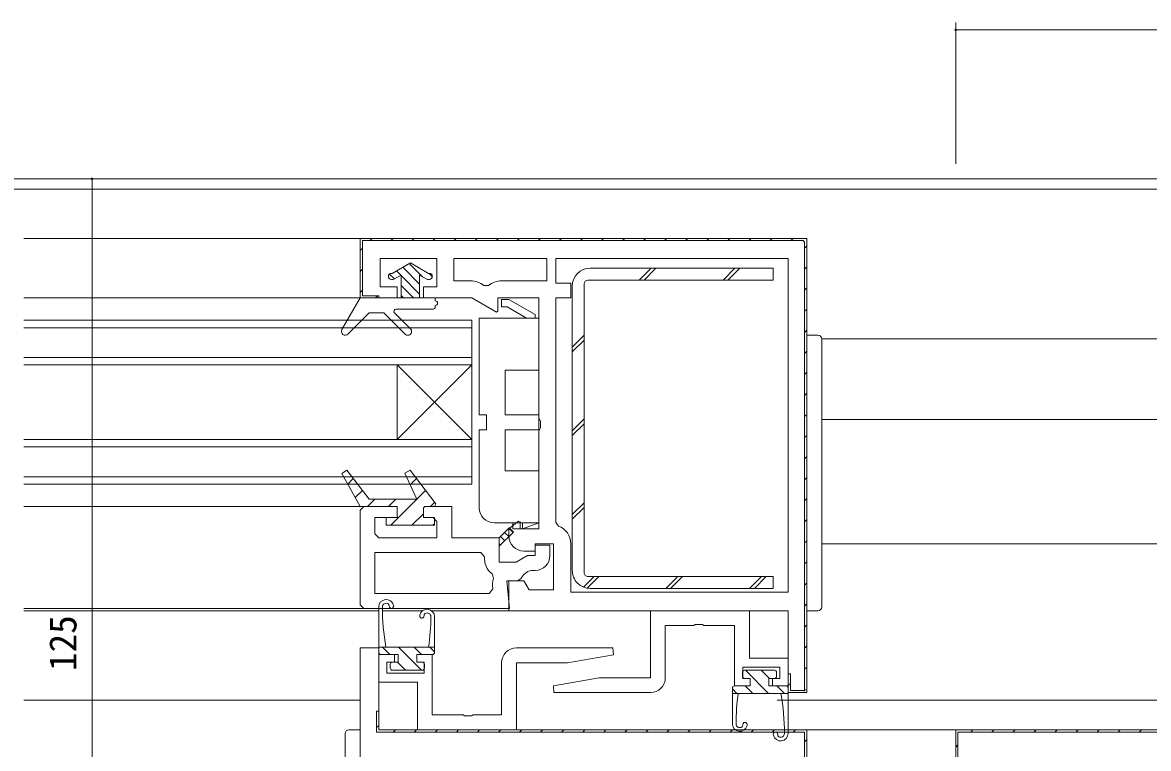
# Model space of a CAD drawing. Units: millimetres, scale not verified. Extents: x -594 to 539, y -420 to 386.
# Drawn here: x 58.9 to 210.1, y -143.5 to -46 of the extents above; entities that cross this region are included whole.
import ezdxf
from ezdxf.enums import TextEntityAlignment as Align

# ---------------------------------------------------------------- set-up
doc = ezdxf.new("R2010")
doc.units = ezdxf.units.MM
doc.header["$LTSCALE"] = 2
for name, color, linetype, lineweight in [('0-3_YKK_12', 2, 'Continuous', 9), ('0-4_YKK_D', 6, 'Continuous', 9), ('0-6_YKK_13', 4, 'Continuous', 9), ('0-7_YKK_11', 7, 'Continuous', 9)]:
    doc.layers.add(name, color=color, linetype=linetype, lineweight=lineweight)
doc.styles.add('ＭＳ ゴシック', font='')
doc.styles.get('ＭＳ ゴシック').set_extended_font_data('MS Gothic')

msp = doc.modelspace()

# ---------------------------------------------------------------- linework, layer by layer
at = {"layer": '0-3_YKK_12'}
for p, q in [((-177.757, -66.998), (296.243, -66.998)), ((295.743, -68.398), (-177.257, -68.398)), ((104.743, -74.998), (59.052, -74.998)), ((104.743, -82.998), (59.052, -82.998)), ((119.243, -85.998), (59.052, -85.998)), ((119.243, -85.998), (119.243, -90.998)), ((119.243, -86.998), (59.052, -86.998)), ((266.159, -88.498), (166.243, -88.498)), ((59.052, -90.998), (119.243, -90.998)), ((59.052, -91.998), (119.243, -91.998)), ((119.243, -101.998), (109.243, -91.998)), ((119.243, -91.998), (109.243, -101.998)), ((109.243, -91.998), (109.243, -101.998)), ((119.243, -90.998), (119.243, -102.998)), ((266.242, -99.298), (166.243, -99.298)), ((119.243, -101.998), (59.052, -101.998)), ((119.243, -101.998), (119.243, -107.998)), ((119.243, -102.998), (59.052, -102.998)), ((59.052, -106.998), (119.243, -106.998)), ((59.052, -107.998), (119.243, -107.998)), ((104.419, -110.998), (59.052, -110.998)), ((264.743, -115.998), (166.243, -115.998)), ((104.743, -124.698), (59.052, -124.698)), ((106.743, -124.998), (59.052, -124.998)), ((112.643, -124.998), (107.245, -124.998)), ((124.743, -124.998), (113.843, -124.998)), ((104.243, -136.998), (59.052, -136.998)), ((264.332, -136.998), (160.257, -136.998)), ((184.743, -140.997), (163.759, -140.998))]:
    msp.add_line(p, q, dxfattribs=at)
at = {"layer": '0-4_YKK_D'}
for p, q in [((184.243, -64.998), (184.243, -45.998)), ((184.243, -46.998), (274.243, -46.998)), ((51.229, -66.998), (69.243, -66.998)), ((68.243, -66.998), (68.243, -191.998))]:
    msp.add_line(p, q, dxfattribs=at)
for centre, start, end in [((184.243, -46.998), 0, 180), ((184.243, -46.998), 180, 0), ((68.243, -66.998), 90, 270), ((68.243, -66.998), 270, 90)]:
    msp.add_arc(centre, 0.106, start, end, dxfattribs=at)
at = {"layer": '0-6_YKK_13'}
for p, q in [((110.993, -78.297), (108.568, -79.697)), ((110.849, -78.38), (112.643, -80.173)), ((110.993, -78.297), (113.418, -79.697)), ((108.204, -79.776), (108.873, -80.445)), ((108.568, -79.697), (108.443, -79.697)), ((109.743, -79.942), (108.875, -80.443)), ((109.141, -79.366), (109.727, -79.951)), ((109.743, -79.942), (109.743, -82.997)), ((109.743, -79.967), (112.243, -82.467)), ((109.995, -78.873), (112.243, -81.12)), ((112.243, -79.942), (113.111, -80.443)), ((112.243, -79.942), (112.243, -82.997)), ((113.543, -79.697), (113.418, -79.697)), ((113.514, -79.697), (113.942, -80.125)), ((141.749, -80.598), (143.349, -78.998)), ((142.386, -80.598), (143.986, -78.998)), ((152.992, -80.598), (154.592, -78.998)), ((153.629, -80.598), (155.229, -78.998)), ((108.675, -80.497), (108.443, -80.497)), ((109.743, -81.314), (111.425, -82.997)), ((113.543, -80.497), (113.311, -80.497)), ((132.743, -119.598), (132.743, -81.398)), ((134.343, -119.898), (134.343, -81.098)), ((101.809, -87.248), (104.243, -82.997)), ((114.343, -82.997), (104.243, -82.997)), ((109.743, -82.661), (110.078, -82.997)), ((114.343, -82.997), (114.343, -83.397)), ((114.043, -84.497), (109.081, -84.497)), ((114.343, -83.997), (114.343, -84.197)), ((105.443, -84.997), (102.597, -87.85)), ((107.443, -84.997), (105.443, -84.997)), ((107.443, -84.997), (110.296, -87.85)), ((111.004, -87.143), (108.869, -85.009)), ((128.243, -85.697), (120.243, -85.697)), ((120.243, -98.697), (120.243, -85.697)), ((127.743, -85.218), (127.743, -85.697)), ((128.243, -85.697), (128.243, -92.697)), ((132.743, -89.604), (134.343, -88.004)), ((132.743, -90.241), (134.343, -88.641)), ((165.743, -87.998), (165.243, -87.998)), ((166.243, -124.498), (166.243, -88.498)), ((128.243, -92.697), (123.743, -92.697)), ((123.743, -92.697), (123.743, -98.697)), ((120.243, -98.697), (121.243, -98.697)), ((121.243, -98.697), (121.243, -100.697)), ((123.743, -98.697), (128.243, -98.697)), ((128.243, -98.697), (128.243, -100.697)), ((132.743, -100.847), (134.343, -99.247)), ((121.243, -100.697), (120.243, -100.697)), ((120.243, -111.197), (120.243, -100.697)), ((128.243, -100.697), (123.743, -100.697)), ((123.743, -100.697), (123.743, -106.197)), ((123.743, -100.697), (123.743, -106.197)), ((132.743, -101.484), (134.343, -99.884)), ((123.743, -106.197), (128.243, -106.197)), ((128.243, -106.197), (128.243, -113.197)), ((132.743, -112.09), (134.343, -110.49)), ((132.743, -112.727), (134.343, -111.127)), ((122.243, -113.197), (128.243, -113.197)), ((124.743, -113.997), (124.743, -113.197)), ((128.243, -113.197), (126.043, -113.997)), ((126.043, -113.197), (126.043, -113.997)), ((126.043, -113.997), (124.743, -113.997)), ((134.25, -121.826), (135.678, -120.398)), ((134.748, -121.966), (136.315, -120.398)), ((134.843, -120.398), (159.743, -120.398)), ((145.321, -121.998), (146.921, -120.398)), ((145.958, -121.998), (147.558, -120.398)), ((156.564, -121.998), (158.164, -120.398)), ((157.201, -121.998), (158.801, -120.398)), ((106.743, -124.498), (106.743, -130.598)), ((164.243, -124.998), (165.243, -124.998)), ((165.243, -124.998), (165.743, -124.998)), ((114.243, -130.598), (114.243, -125.798)), ((114.243, -129.898), (106.743, -129.898)), ((108.257, -130.893), (107.257, -129.893)), ((112.478, -132.993), (109.378, -129.893)), ((112.5, -130.893), (111.5, -129.893)), ((114.243, -130.515), (113.621, -129.893)), ((107.043, -130.898), (109.343, -130.898)), ((109.343, -131.898), (109.343, -130.898)), ((111.843, -130.898), (111.843, -131.898)), ((111.843, -130.898), (113.943, -130.898)), ((108.293, -132.698), (108.293, -132.198)), ((108.593, -131.898), (109.343, -131.898)), ((112.593, -132.998), (108.593, -132.998)), ((110.357, -132.993), (109.257, -131.893)), ((111.843, -131.898), (112.593, -131.898)), ((112.893, -132.198), (112.893, -132.698)), ((155.893, -133.004), (159.893, -133.004)), ((156.007, -133.004), (159.107, -136.104)), ((158.129, -133.004), (159.229, -134.104)), ((155.593, -133.804), (155.593, -133.304)), ((156.643, -134.104), (155.893, -134.104)), ((156.643, -135.104), (156.643, -134.104)), ((159.143, -134.104), (159.143, -135.104)), ((159.893, -134.104), (159.143, -134.104)), ((160.193, -133.304), (160.193, -133.804)), ((154.243, -135.404), (154.243, -140.204)), ((154.243, -135.482), (154.865, -136.104)), ((154.243, -136.104), (161.743, -136.104)), ((156.643, -135.104), (154.543, -135.104)), ((155.986, -135.104), (156.986, -136.104)), ((161.443, -135.104), (159.143, -135.104)), ((160.229, -135.104), (161.229, -136.104)), ((161.743, -141.504), (161.743, -135.404)), ((102.243, -177.498), (102.243, -141.498)), ((102.743, -140.998), (103.243, -140.998))]:
    msp.add_line(p, q, dxfattribs=at)
for points in [[(135.143, -78.998), (159.743, -78.998), (159.743, -80.598), (134.843, -80.598)], [(123.243, -83.197), (124.243, -83.197), (127.743, -85.218)], [(126.573, -85.697), (123.975, -84.197), (123.243, -84.197), (123.243, -83.197)], [(165.243, -87.998), (164.243, -87.998), (164.243, -124.998)], [(159.743, -120.398), (159.743, -121.998), (135.143, -121.998)], [(103.243, -140.998), (104.243, -140.998), (104.243, -177.998)]]:
    msp.add_lwpolyline(points, dxfattribs=at)
for centre, radius, start, end in [((108.443, -80.097), 0.4, 90, 270), ((113.543, -80.097), 0.4, 270, 90), ((135.143, -81.398), 2.4, 90, 179.99998), ((108.675, -80.097), 0.4, 270, 299.99998), ((113.311, -80.097), 0.4, 239.99998, 270), ((134.843, -81.098), 0.5, 90, 179.99998), ((109.081, -84.797), 0.3, 90, 224.99997), ((114.043, -84.197), 0.3, 270, 0), ((114.343, -83.697), 0.3, 270, 90), ((102.243, -87.497), 0.5, 150.20996, 315.07144), ((110.65, -87.497), 0.5, 225, 45.00015), ((165.743, -88.498), 0.5, 0, 90), ((122.243, -111.197), 2, 180, 270), ((135.143, -119.598), 2.4, 179.99998, 270), ((134.843, -119.898), 0.5, 179.99998, 270), ((107.743, -124.498), 1, 12.55408, 180), ((107.743, -124.498), 0.5, 58.60649, 180), ((137.243, -124.632), 30, 179.75, 190.10971), ((107.847, -124.328), 0.3, 353.2308, 58.60649), ((108.443, -124.398), 0.3, 173.2308, 23.02939), ((113.243, -125.798), 1, 0, 167.44591), ((113.139, -125.628), 0.3, 121.39349, 186.76918), ((113.243, -125.798), 0.5, 0, 121.39349), ((165.743, -124.498), 0.5, 270, 0), ((112.543, -125.698), 0.3, 156.9706, 6.76918), ((83.743, -125.714), 30, 351.98158, 359.83817), ((107.043, -130.598), 0.3, 180, 270), ((113.943, -130.598), 0.3, 270, 0), ((108.593, -132.198), 0.3, 90, 180), ((108.593, -132.698), 0.3, 180, 270), ((112.593, -132.198), 0.3, 0, 90), ((112.593, -132.698), 0.3, 270, 0), ((155.893, -133.304), 0.3, 90, 180), ((159.893, -133.304), 0.3, 0, 90), ((155.893, -133.804), 0.3, 180, 270), ((159.893, -133.804), 0.3, 270, 0), ((154.543, -135.404), 0.3, 90, 180), ((184.743, -140.288), 30, 171.98158, 179.83817), ((131.243, -141.37), 30, 359.75, 10.10971), ((161.443, -135.404), 0.3, 0, 90), ((155.243, -140.204), 1, 180, 347.44591), ((155.243, -140.204), 0.5, 180, 301.39349), ((155.347, -140.374), 0.3, 301.39349, 6.76918), ((155.943, -140.304), 0.3, 336.9706, 186.76918), ((102.743, -141.498), 0.5, 90, 180), ((160.043, -141.604), 0.3, 353.2308, 203.02939), ((160.743, -141.504), 1, 192.55408, 0), ((160.639, -141.674), 0.3, 173.2308, 238.60649), ((160.743, -141.504), 0.5, 238.60649, 0)]:
    msp.add_arc(centre, radius, start, end, dxfattribs=at)
at = {"layer": '0-7_YKK_11'}
for p, q in [((163.743, -75.298), (104.543, -75.298)), ((105.546, -75.298), (105.846, -74.998)), ((108.374, -75.298), (108.674, -74.998)), ((111.203, -75.298), (111.503, -74.998)), ((114.031, -75.298), (114.331, -74.998)), ((116.86, -75.298), (117.16, -74.998)), ((119.688, -75.298), (119.988, -74.998)), ((122.516, -75.298), (122.816, -74.998)), ((125.345, -75.298), (125.645, -74.998)), ((128.173, -75.298), (128.473, -74.998)), ((131.002, -75.298), (131.302, -74.998)), ((133.83, -75.298), (134.13, -74.998)), ((136.659, -75.298), (136.959, -74.998)), ((139.487, -75.298), (139.787, -74.998)), ((142.315, -75.298), (142.616, -74.998)), ((145.144, -75.298), (145.444, -74.998)), ((147.972, -75.298), (148.272, -74.998)), ((150.801, -75.298), (151.101, -74.998)), ((153.629, -75.298), (153.929, -74.998)), ((156.458, -75.298), (156.758, -74.998)), ((159.286, -75.298), (159.586, -74.998)), ((162.114, -75.298), (162.415, -74.998)), ((104.243, -76.601), (104.543, -76.301)), ((163.943, -76.298), (164.243, -75.998)), ((129.343, -77.698), (116.843, -77.698)), ((161.743, -77.698), (161.743, -122.498)), ((104.243, -79.43), (104.543, -79.13)), ((163.943, -79.127), (164.243, -78.827)), ((120.863, -81.316), (121.489, -81.316)), ((163.943, -81.955), (164.243, -81.655)), ((104.243, -82.258), (104.543, -81.958)), ((106.331, -82.998), (106.631, -82.698)), ((163.943, -84.784), (164.243, -84.484)), ((163.943, -87.612), (164.243, -87.312)), ((163.943, -90.441), (164.243, -90.141)), ((163.943, -93.269), (164.243, -92.969)), ((163.943, -96.097), (164.243, -95.797)), ((163.943, -98.926), (164.243, -98.626)), ((163.943, -101.754), (164.243, -101.454)), ((163.943, -104.583), (164.243, -104.283)), ((103.317, -107.252), (102.574, -107.996)), ((111.799, -107.256), (110.981, -108.074)), ((163.943, -107.411), (164.243, -107.111)), ((104.558, -108.841), (103.584, -109.814)), ((113.021, -108.862), (108.385, -113.498)), ((106.228, -109.998), (105.228, -110.998)), ((109.057, -109.998), (108.057, -110.998)), ((163.943, -110.24), (164.243, -109.939)), ((104.743, -110.998), (104.243, -111.498)), ((109.043, -110.998), (104.743, -110.998)), ((114.244, -110.468), (113.713, -110.998)), ((112.743, -111.969), (111.213, -113.498)), ((112.943, -112.498), (114.043, -112.498)), ((114.214, -113.326), (114.07, -113.47)), ((163.943, -113.068), (164.243, -112.768)), ((124.226, -115.047), (123.66, -114.481)), ((124.787, -114.486), (124.221, -113.92)), ((122.943, -116.33), (122.943, -115.198)), ((123.103, -116.169), (122.943, -116.009)), ((123.664, -115.608), (123.099, -115.043)), ((163.943, -115.896), (164.243, -115.596)), ((163.943, -118.725), (164.243, -118.425)), ((122.171, -120.618), (121.993, -120.035)), ((163.943, -121.553), (164.243, -121.253)), ((163.943, -124.382), (164.243, -124.082)), ((163.943, -127.21), (164.243, -126.91)), ((163.943, -130.039), (164.243, -129.738)), ((163.943, -132.867), (164.243, -132.567)), ((161.743, -135.498), (161.743, -133.498)), ((161.743, -135.067), (162.043, -134.767)), ((163.831, -135.807), (164.052, -135.587)), ((106.467, -140.691), (106.743, -140.415)), ((108.688, -141.298), (108.988, -140.998)), ((111.516, -141.298), (111.816, -140.998)), ((114.345, -141.298), (114.645, -140.998)), ((117.173, -141.298), (117.473, -140.998)), ((120.002, -141.298), (120.302, -140.998)), ((122.83, -141.298), (123.13, -140.998)), ((125.659, -141.298), (125.959, -140.998)), ((128.487, -141.298), (128.787, -140.998)), ((131.315, -141.298), (131.615, -140.998)), ((134.144, -141.298), (134.444, -140.998)), ((136.972, -141.298), (137.272, -140.998)), ((139.801, -141.298), (140.101, -140.998)), ((142.629, -141.298), (142.929, -140.998)), ((145.458, -141.298), (145.758, -140.998)), ((148.286, -141.298), (148.586, -140.998)), ((151.114, -141.298), (151.414, -140.998)), ((153.943, -141.298), (154.243, -140.998)), ((156.771, -141.298), (157.071, -140.998)), ((159.6, -141.298), (159.9, -140.998)), ((162.428, -141.298), (162.728, -140.998)), ((163.943, -148.498), (163.943, -141.298)), ((186.562, -140.997), (186.262, -141.297)), ((189.39, -140.997), (189.09, -141.297)), ((192.218, -140.997), (191.919, -141.297)), ((195.047, -140.997), (194.747, -141.297)), ((197.875, -140.997), (197.575, -141.297)), ((200.704, -140.997), (200.404, -141.297)), ((203.532, -140.997), (203.232, -141.297)), ((206.361, -140.997), (206.061, -141.297)), ((209.189, -140.997), (208.889, -141.297)), ((163.943, -142.612), (164.243, -142.312)), ((184.543, -143.016), (184.243, -143.316))]:
    msp.add_line(p, q, dxfattribs=at)
for points in [[(164.243, -135.998), (164.243, -74.998), (104.243, -74.998), (104.243, -82.998), (109.243, -82.998), (109.243, -81.498), (106.943, -81.498), (106.943, -77.698), (114.543, -77.698), (114.543, -81.498), (112.743, -81.498), (112.743, -82.998), (119.243, -82.998), (122.543, -84.904), (122.743, -84.788), (122.743, -82.998), (128.243, -82.998), (128.243, -99.132), (128.493, -99.565), (128.493, -100.431), (128.243, -100.864), (128.243, -113.998), (125.743, -113.998), (125.743, -113.072), (125.515, -112.963), (124.243, -113.998), (124.243, -114.998)], [(163.743, -75.298), (104.543, -75.298), (104.543, -82.698), (106.743, -82.698), (106.743, -82.998), (104.743, -82.998)], [(161.743, -133.498), (162.043, -133.498), (162.043, -135.698), (163.943, -135.698), (163.943, -75.498), (163.743, -75.298)], [(129.343, -77.698), (116.843, -77.698), (116.843, -80.698), (119.109, -80.698)], [(123.243, -80.698), (129.343, -80.698), (129.343, -77.698)], [(130.876, -113.641), (130.543, -113.17), (130.543, -82.998), (132.543, -82.998), (132.543, -80.998), (130.543, -80.998), (130.543, -77.698), (161.743, -77.698)], [(161.743, -77.698), (161.743, -122.498), (132.543, -122.498), (132.543, -115.998)], [(104.243, -111.498), (104.243, -124.198), (104.743, -124.698)], [(129.743, -117.598), (129.743, -116.198), (127.743, -116.198), (127.743, -117.598), (126.743, -117.598), (125.184, -118.498), (122.943, -118.498), (122.943, -116.33), (124.826, -114.447), (124.26, -113.881), (122.943, -115.198), (116.543, -115.198), (116.543, -110.998), (112.943, -110.998)], [(106.243, -114.698), (106.243, -112.498), (109.043, -112.498)], [(114.043, -112.498), (114.543, -112.998), (114.543, -115.198), (106.743, -115.198), (106.243, -114.698)], [(126.243, -116.998), (127.743, -116.998), (127.743, -115.998), (130.243, -115.998), (130.243, -122.198), (126.936, -122.198), (126.243, -120.998), (124.243, -120.998), (124.243, -124.998), (161.743, -124.998), (161.743, -135.998), (164.243, -135.998)], [(120.955, -117.748), (120.458, -117.198), (106.243, -117.198), (106.243, -122.698)], [(104.743, -124.698), (124.289, -124.698), (123.965, -120.998), (125.398, -120.998), (125.851, -120.709)], [(127.22, -119.603), (127.265, -119.598), (127.743, -119.598)], [(106.243, -122.698), (121.593, -122.698), (122.079, -122.082)], [(156.543, -124.998), (143.243, -124.998), (143.243, -133.998), (136.371, -133.998), (130.207, -135.085), (130.287, -135.998), (143.243, -135.998)], [(145.243, -133.998), (145.243, -126.998), (149.072, -126.998), (149.264, -126.856), (150.222, -126.856), (150.414, -126.998), (154.543, -126.998), (154.543, -135.098), (156.643, -135.098), (156.643, -134.098), (155.643, -134.098), (155.643, -132.598), (160.643, -132.598), (160.643, -134.098), (159.643, -134.098), (159.643, -135.098), (161.743, -135.098), (161.743, -131.398), (156.543, -131.398), (156.543, -124.998)], [(104.243, -190.998), (104.243, -129.998), (106.743, -129.998), (106.743, -140.998), (164.243, -140.998), (164.243, -148.998)], [(111.943, -140.998), (125.243, -140.998), (125.243, -131.998), (132.115, -131.998), (138.279, -130.912), (138.199, -129.998), (125.243, -129.998)], [(123.243, -131.998), (123.243, -138.998), (119.414, -138.998), (119.222, -139.141), (118.264, -139.141), (118.072, -138.998), (113.943, -138.998), (113.943, -130.898), (111.843, -130.898), (111.843, -131.898), (112.843, -131.898), (112.843, -133.398), (107.843, -133.398), (107.843, -131.898), (108.843, -131.898), (108.843, -130.898), (106.743, -130.898), (106.743, -134.598), (111.943, -134.598), (111.943, -140.998)], [(163.943, -148.498), (163.943, -141.298), (106.443, -141.298), (106.443, -138.498), (106.743, -138.498), (106.743, -140.498)], [(274.243, -140.997), (184.243, -140.997), (184.243, -148.997)], [(184.743, -148.997), (186.743, -148.997), (186.743, -148.697), (184.543, -148.697), (184.543, -141.297), (273.943, -141.297), (273.943, -150.197), (271.743, -150.197), (271.743, -150.497), (273.743, -150.497)]]:
    msp.add_lwpolyline(points, dxfattribs=at)
msp.add_lwpolyline([(112.943, -110.998), (114.225, -110.998), (114.397, -110.668), (110.95, -106.142), (110.266, -106.536), (111.877, -109.998), (105.462, -109.998), (102.439, -106.128), (101.778, -106.566), (104.243, -110.998), (109.243, -110.998), (109.243, -112.498), (107.743, -112.498), (107.743, -113.498), (114.243, -113.498), (114.243, -112.498), (112.743, -112.498), (112.743, -111.198)], close=True, dxfattribs=at)
for centre, radius, start, end in [((119.109, -83.498), 2.8, 51.21791, 90), ((123.243, -83.498), 2.8, 90, 128.78209), ((130.043, -115.998), 2.5, 0, 70.52876), ((126.243, -114.998), 2, 180, 269.99998), ((123.443, -117.998), 2.5, 174.2608, 234.54314), ((127.743, -117.598), 2, 270, 359.99998), ((124.51, -121.498), 2.5, 159.38327, 193.49339), ((127.664, -121.553), 2, 102.82472, 155.03664), ((125.243, -131.998), 2, 90, 179.99998), ((143.243, -133.998), 2, 270, 359.99998)]:
    msp.add_arc(centre, radius, start, end, dxfattribs=at)

# ---------------------------------------------------------------- texts
at = {"layer": '0-4_YKK_D', "color": 4, "style": 'ＭＳ ゴシック'}
msp.add_text('125', height=3.666, rotation=90, dxfattribs=at).set_placement((67.243, -133.098), align=Align.BOTTOM_LEFT)

doc.saveas('drawing.dxf')
